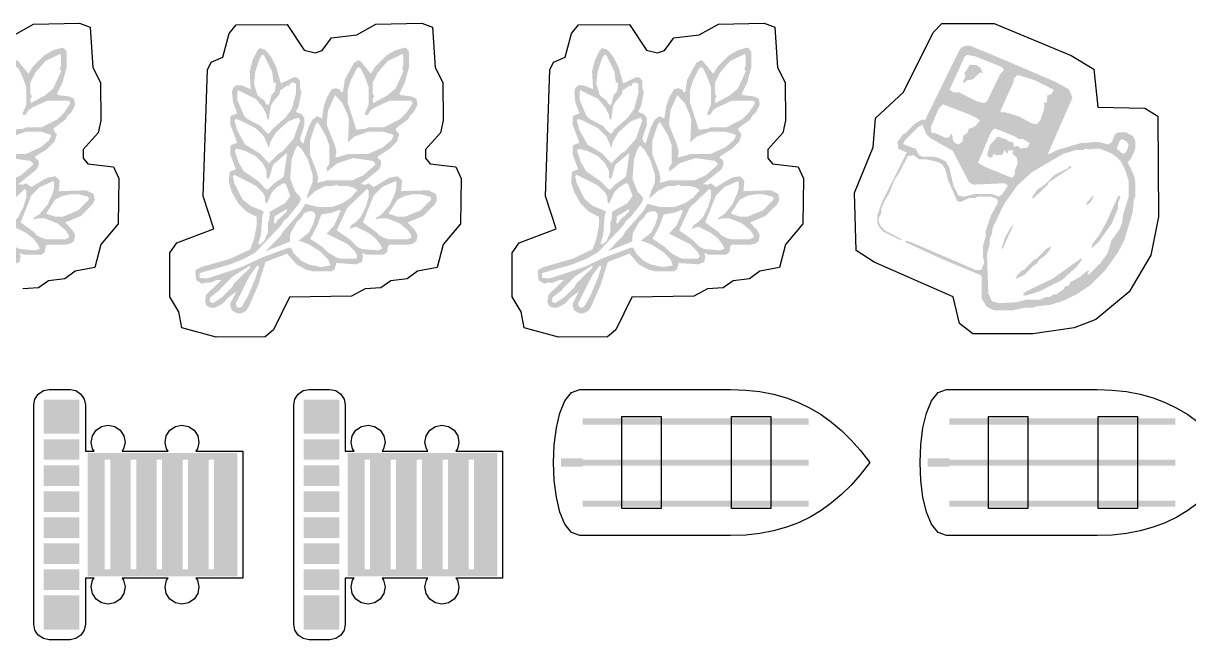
# Model space of a CAD drawing. Header units: millimetres. Extents: x 6 to 591, y 62 to 394.
# Drawn here: x 81.1 to 166.3, y 61.7 to 106.7 of the extents above; entities that cross this region are included whole.
import ezdxf

# ---------------------------------------------------------------- set-up
doc = ezdxf.new("R2010")
doc.units = ezdxf.units.MM
doc.layers.add('CUT', color=1, linetype='Continuous')
doc.layers.add('RASTER', color=7, linetype='Continuous')

msp = doc.modelspace()

# ---------------------------------------------------------------- hatches: boundary and pattern name
at = {"layer": 'RASTER'}
h = msp.add_hatch(color=7, dxfattribs=at)
h.paths.add_polyline_path([(73.374, 104.875), (73.782, 104.732), (74.191, 104.221), (74.569, 103.475), (74.906, 102.28), (75.897, 102.76), (76.132, 102.688), (76.306, 102.454), (76.306, 101.943), (76.408, 101.636), (76.204, 100.615), (75.999, 100.206), (76.439, 100.032), (76.612, 99.797), (76.612, 99.184), (76.306, 98.265), (76.377, 98.03), (76.541, 97.887), (76.919, 99.082), (77.195, 99.624), (77.532, 99.9), (77.91, 99.726), (78.042, 100.615), (78.247, 101.228), (78.625, 101.871), (78.962, 101.943), (79.238, 101.81), (79.299, 101.667), (79.442, 101.667), (79.575, 102.556), (80.259, 103.812), (80.596, 103.986), (80.729, 103.914), (81.485, 102.995), (81.792, 103.506), (82.609, 104.323), (83.252, 104.701), (83.967, 104.905), (84.1, 104.834), (84.274, 104.599), (84.274, 103.475), (83.967, 102.351), (83.559, 101.534), (83.661, 101.432), (84.478, 101.33), (84.815, 101.156), (84.887, 100.717), (84.611, 100.175), (84.345, 99.93), (84.202, 99.665), (83.324, 99.011), (83.324, 98.847), (83.559, 98.572), (83.385, 98.03), (82.874, 97.519), (81.996, 96.968), (81.955, 96.866), (82.231, 96.631), (82.231, 96.324), (82.057, 95.987), (80.729, 94.925), (81.107, 94.894), (81.311, 94.996), (81.689, 94.72), (82.844, 95.405), (83.457, 95.507), (83.763, 95.2), (83.692, 94.414), (85.704, 94.485), (86.246, 94.209), (86.317, 93.77), (86.143, 93.433), (85.326, 92.616), (84.172, 92.136), (84.713, 91.553), (84.887, 91.216), (84.815, 90.777), (84.58, 90.603), (84.172, 90.501), (82.844, 90.501), (82.742, 90.399), (82.67, 89.96), (82.435, 89.786), (81.107, 89.786), (80.903, 89.888), (80.831, 89.858), (80.903, 89.684), (80.831, 89.245), (80.392, 89.071), (78.962, 89.173), (78.829, 88.693), (78.553, 88.56), (77.225, 88.56), (76.817, 88.662), (76.071, 89.04), (75.356, 89.858), (73.782, 89.245), (73.241, 87.539), (72.557, 85.976), (72.352, 85.669), (72.015, 85.495), (71.709, 85.495), (71.372, 85.669), (71.198, 86.006), (71.198, 86.211), (71.678, 87.099), (71.065, 86.65), (70.616, 86.18), (70.074, 85.904), (69.768, 85.904), (69.492, 86.037), (69.359, 86.313), (69.431, 86.854), (70.554, 87.917), (70.279, 87.947), (69.768, 87.743), (69.359, 87.743), (69.155, 87.641), (68.716, 87.917), (68.644, 88.56), (68.716, 88.693), (69.053, 88.867), (71.198, 89.48), (72.659, 90.164), (72.935, 90.91), (73.139, 91.931), (73.139, 92.544), (72.393, 92.922), (71.78, 93.535), (71.3, 94.383), (71.096, 95.098), (71.167, 95.844), (71.607, 96.018), (71.198, 97.141), (71.198, 97.652), (71.269, 97.785), (71.709, 97.959), (71.198, 99.287), (71.198, 99.797), (71.269, 99.93), (71.709, 100.104), (71.402, 100.921), (71.331, 101.667), (71.402, 101.943), (71.607, 102.147), (72.015, 102.147), (72.7, 101.871), (72.628, 103.169), (72.832, 103.986), (73.21, 104.732)])
h.paths.add_polyline_path([(83.835, 104.466), (82.711, 103.914), (81.996, 103.097), (81.618, 102.351), (81.618, 101.534), (81.72, 101.33), (81.618, 101.125), (81.649, 100.85), (82.67, 101.401), (83.283, 101.912), (83.865, 103.169), (83.763, 103.373), (83.865, 103.577)])
h.paths.add_polyline_path([(73.548, 104.394), (73.343, 104.088), (73.037, 103.169), (72.935, 102.249), (73.21, 101.401), (73.68, 101.054), (73.823, 100.788), (73.956, 100.717), (74.058, 100.819), (74.191, 101.401), (74.467, 101.738), (74.538, 102.321), (74.365, 102.351), (74.263, 103.169), (73.68, 104.323)])
h.paths.add_polyline_path([(80.596, 103.475), (80.464, 103.404), (79.983, 102.454), (79.779, 101.738), (79.779, 100.921), (80.423, 98.909), (81.107, 98.98), (81.311, 99.082), (82.435, 99.082), (83.59, 99.665), (84.1, 100.175), (84.509, 100.788), (84.509, 100.952), (84.376, 101.023), (82.844, 101.023), (81.792, 100.543), (81.485, 100.339), (81.24, 99.971), (81.076, 99.971), (81.036, 100.073), (81.311, 100.717), (81.311, 102.045), (81.036, 102.791), (80.729, 103.404)])
h.paths.add_polyline_path([(75.693, 102.351), (75.519, 102.219), (75.56, 102.076), (75.386, 102.147), (74.845, 101.769), (74.804, 101.503), (74.334, 100.952), (74.16, 100.615), (74.028, 99.624), (73.854, 99.797), (73.854, 100.002), (73.578, 100.543), (73.067, 101.156), (71.739, 101.81), (71.709, 101.125), (72.189, 99.971), (72.495, 99.665), (73.374, 99.215), (73.925, 98.643), (74.089, 98.643), (74.232, 98.909), (75.213, 99.767), (75.693, 100.41), (75.999, 101.534), (75.999, 102.249), (75.897, 102.351)])
h.paths.add_polyline_path([(78.86, 101.432), (78.349, 100.308), (78.247, 99.287), (78.86, 97.754), (78.962, 97.346), (78.89, 96.866), (79.881, 97.141), (81.311, 97.141), (82.364, 97.621), (82.977, 98.132), (83.15, 98.469), (83.048, 98.572), (82.333, 98.776), (81.311, 98.776), (80.259, 98.398), (79.81, 97.989), (79.881, 99.593), (79.779, 100.002), (79.401, 100.85)])
h.paths.add_polyline_path([(76.204, 99.797), (75.458, 99.522), (74.538, 98.704), (74.16, 98.061), (74.028, 97.581), (73.68, 98.398), (73.067, 99.011), (71.913, 99.593), (71.607, 99.695), (71.504, 99.593), (71.709, 98.878), (72.291, 97.826), (73.374, 97.172), (74.028, 96.457), (74.743, 97.172), (75.008, 97.315), (75.826, 98.234), (76.306, 99.593)])
h.paths.add_polyline_path([(77.603, 99.46), (77.429, 99.287), (77.021, 98.061), (77.021, 97.141), (77.532, 95.813), (77.634, 95.303), (77.562, 95.027), (78.247, 95.2), (80.086, 95.2), (80.933, 95.578), (81.751, 96.293), (81.822, 96.426), (81.618, 96.631), (80.188, 96.835), (79.033, 96.457), (78.277, 95.844), (78.247, 96.12), (78.451, 96.426), (78.451, 97.754), (78.175, 98.5)])
h.paths.add_polyline_path([(76.173, 97.724), (76.071, 97.683), (75.897, 97.346), (75.693, 96.733), (75.591, 95.303), (75.969, 94.352), (76.234, 94.107), (76.377, 93.842), (76.234, 93.535), (75.519, 92.616), (75.049, 92.166), (74.906, 91.901), (73.067, 89.96), (72.219, 89.48), (71.198, 89.071), (69.053, 88.458), (68.95, 88.356), (68.981, 88.08), (69.461, 88.049), (69.87, 88.152), (72.015, 88.867), (73.548, 89.582), (75.488, 90.297), (75.662, 90.266), (75.866, 89.858), (76.377, 89.347), (76.919, 89.071), (77.838, 88.867), (78.523, 88.999), (78.38, 89.408), (77.767, 90.021), (76.949, 90.532), (76.204, 90.808), (76.949, 91.39), (77.225, 91.931), (77.429, 92.544), (77.429, 92.749), (77.225, 92.953), (76.919, 92.953), (76.582, 92.779), (76.439, 92.514), (76.071, 92.166), (75.591, 91.318), (75.56, 90.736), (73.782, 90.021), (74.906, 91.186), (75.049, 91.451), (76.336, 92.922), (76.684, 93.494), (77.634, 93.259), (78.655, 93.259), (79.401, 93.535), (80.014, 93.944), (80.494, 94.485), (80.188, 94.69), (79.779, 94.792), (79.166, 94.792), (78.962, 94.894), (78.655, 94.792), (78.145, 94.792), (77.399, 94.414), (76.847, 93.903), (76.847, 94.148), (77.225, 95.098), (77.225, 95.609), (76.888, 96.702), (76.439, 97.478)])
h.paths.add_polyline_path([(71.678, 97.519), (71.535, 97.417), (71.607, 97.141), (71.811, 96.528), (72.189, 95.885), (73.272, 95.129), (73.823, 94.557), (73.987, 94.557), (74.334, 94.925), (75.111, 95.476), (75.356, 97.213), (74.334, 96.355), (74.058, 95.405), (73.956, 95.303), (73.854, 95.405), (73.854, 95.915), (73.578, 96.457), (73.067, 96.968), (72.322, 97.346)])
h.paths.add_polyline_path([(71.504, 95.609), (71.402, 95.507), (71.504, 94.996), (72.087, 93.842), (72.7, 93.331), (73.578, 92.984), (73.65, 92.851), (73.548, 92.646), (73.445, 91.216), (73.241, 90.603), (73.343, 90.501), (73.68, 90.777), (73.956, 91.421), (73.956, 92.136), (74.058, 92.34), (74.089, 92.922), (75.213, 93.535), (75.591, 94.077), (75.254, 94.965), (75.08, 94.996), (74.641, 94.72), (74.232, 94.312), (73.885, 93.494), (73.752, 93.668), (73.752, 93.974), (73.578, 94.312), (73.067, 94.822)])
h.paths.add_polyline_path([(83.324, 95.17), (82.302, 94.72), (81.689, 94.107), (80.903, 92.136), (81.853, 91.451), (82.098, 91.186), (82.435, 91.012), (82.742, 90.91), (84.172, 90.91), (84.448, 91.043), (84.407, 91.247), (84.202, 91.553), (83.59, 92.064), (82.639, 92.442), (82.129, 92.442), (81.924, 92.34), (81.822, 92.442), (82.261, 92.718), (82.874, 93.433), (83.252, 94.281), (83.355, 94.69)])
h.paths.add_polyline_path([(81.209, 94.587), (79.748, 93.188), (78.992, 91.553), (80.014, 90.838), (80.464, 90.368), (80.801, 90.195), (82.027, 90.093), (82.302, 90.225), (82.159, 90.532), (81.853, 90.94), (81.342, 91.349), (80.392, 91.829), (79.912, 91.656), (80.055, 91.962), (80.321, 92.105), (80.729, 92.514), (81.107, 93.259), (81.311, 93.974), (81.311, 94.485)])
h.paths.add_polyline_path([(84.478, 94.179), (83.967, 94.077), (83.426, 93.801), (82.772, 92.779), (83.457, 92.544), (83.967, 92.544), (85.122, 93.024), (85.837, 93.74), (85.908, 93.872), (85.837, 94.005), (85.193, 94.179)])
h.paths.add_polyline_path([(75.356, 93.127), (74.436, 92.575), (74.395, 92.064), (74.538, 92.064), (74.641, 92.268), (75.315, 92.922)])
h.paths.add_polyline_path([(79.166, 93.055), (78.655, 92.851), (77.869, 92.718), (77.532, 91.829), (77.051, 90.94), (77.971, 90.328), (78.318, 89.96), (78.962, 89.582), (79.268, 89.48), (80.392, 89.48), (80.494, 89.684), (80.321, 90.021), (79.81, 90.532), (78.247, 91.318), (78.788, 91.901), (79.268, 92.953)])
h.paths.add_polyline_path([(72.628, 88.969), (71.372, 88.182), (70.309, 87.099), (69.737, 86.65), (69.696, 86.343), (69.941, 86.241), (70.616, 86.691), (71.331, 87.406), (71.474, 87.671), (72.659, 88.836)])
h.paths.add_polyline_path([(73.241, 88.969), (73.108, 88.897), (72.597, 88.182), (71.607, 86.211), (71.678, 85.976), (71.811, 85.904), (72.046, 85.976), (72.526, 86.824), (73.037, 88.049), (73.313, 88.897)])
h = msp.add_hatch(color=7, dxfattribs=at)
h.paths.add_polyline_path([(98.398, 104.875), (98.806, 104.732), (99.215, 104.221), (99.593, 103.475), (99.93, 102.28), (100.921, 102.76), (101.156, 102.688), (101.33, 102.454), (101.33, 101.943), (101.432, 101.636), (101.227, 100.615), (101.023, 100.206), (101.462, 100.032), (101.636, 99.797), (101.636, 99.184), (101.33, 98.265), (101.401, 98.03), (101.565, 97.887), (101.943, 99.082), (102.218, 99.624), (102.555, 99.9), (102.933, 99.726), (103.066, 100.615), (103.271, 101.228), (103.649, 101.871), (103.986, 101.943), (104.261, 101.81), (104.323, 101.667), (104.466, 101.667), (104.599, 102.556), (105.283, 103.812), (105.62, 103.986), (105.753, 103.914), (106.509, 102.995), (106.815, 103.506), (107.633, 104.323), (108.276, 104.701), (108.991, 104.905), (109.124, 104.834), (109.298, 104.599), (109.298, 103.475), (108.991, 102.351), (108.583, 101.534), (108.685, 101.432), (109.502, 101.33), (109.839, 101.156), (109.911, 100.717), (109.635, 100.175), (109.369, 99.93), (109.226, 99.665), (108.348, 99.011), (108.348, 98.847), (108.583, 98.572), (108.409, 98.03), (107.898, 97.519), (107.02, 96.968), (106.979, 96.866), (107.255, 96.631), (107.255, 96.324), (107.081, 95.987), (105.753, 94.925), (106.131, 94.894), (106.335, 94.996), (106.713, 94.72), (107.868, 95.405), (108.481, 95.507), (108.787, 95.2), (108.716, 94.414), (110.728, 94.485), (111.269, 94.209), (111.341, 93.77), (111.167, 93.433), (110.35, 92.616), (109.196, 92.136), (109.737, 91.553), (109.911, 91.216), (109.839, 90.777), (109.604, 90.603), (109.196, 90.501), (107.868, 90.501), (107.765, 90.399), (107.694, 89.96), (107.459, 89.786), (106.131, 89.786), (105.927, 89.888), (105.855, 89.858), (105.927, 89.684), (105.855, 89.245), (105.416, 89.071), (103.986, 89.173), (103.853, 88.693), (103.577, 88.56), (102.249, 88.56), (101.84, 88.662), (101.095, 89.04), (100.38, 89.858), (98.806, 89.245), (98.265, 87.539), (97.58, 85.976), (97.376, 85.669), (97.039, 85.495), (96.733, 85.495), (96.395, 85.669), (96.222, 86.006), (96.222, 86.211), (96.702, 87.099), (96.089, 86.65), (95.639, 86.18), (95.098, 85.904), (94.792, 85.904), (94.516, 86.037), (94.383, 86.313), (94.454, 86.854), (95.578, 87.917), (95.302, 87.947), (94.792, 87.743), (94.383, 87.743), (94.179, 87.641), (93.739, 87.917), (93.668, 88.56), (93.739, 88.693), (94.076, 88.867), (96.222, 89.48), (97.683, 90.164), (97.958, 90.91), (98.163, 91.931), (98.163, 92.544), (97.417, 92.922), (96.804, 93.535), (96.324, 94.383), (96.12, 95.098), (96.191, 95.844), (96.63, 96.018), (96.222, 97.141), (96.222, 97.652), (96.293, 97.785), (96.733, 97.959), (96.222, 99.287), (96.222, 99.797), (96.293, 99.93), (96.733, 100.104), (96.426, 100.921), (96.355, 101.667), (96.426, 101.943), (96.63, 102.147), (97.039, 102.147), (97.723, 101.871), (97.652, 103.169), (97.856, 103.986), (98.234, 104.732)])
h.paths.add_polyline_path([(108.859, 104.466), (107.735, 103.914), (107.02, 103.097), (106.642, 102.351), (106.642, 101.534), (106.744, 101.33), (106.642, 101.125), (106.672, 100.85), (107.694, 101.401), (108.307, 101.912), (108.889, 103.169), (108.787, 103.373), (108.889, 103.577)])
h.paths.add_polyline_path([(98.571, 104.394), (98.367, 104.088), (98.061, 103.169), (97.958, 102.249), (98.234, 101.401), (98.704, 101.054), (98.847, 100.788), (98.98, 100.717), (99.082, 100.819), (99.215, 101.401), (99.491, 101.738), (99.562, 102.321), (99.389, 102.351), (99.286, 103.169), (98.704, 104.323)])
h.paths.add_polyline_path([(105.62, 103.475), (105.487, 103.404), (105.007, 102.454), (104.803, 101.738), (104.803, 100.921), (105.446, 98.909), (106.131, 98.98), (106.335, 99.082), (107.459, 99.082), (108.613, 99.665), (109.124, 100.175), (109.533, 100.788), (109.533, 100.952), (109.4, 101.023), (107.868, 101.023), (106.815, 100.543), (106.509, 100.339), (106.264, 99.971), (106.1, 99.971), (106.059, 100.073), (106.335, 100.717), (106.335, 102.045), (106.059, 102.791), (105.753, 103.404)])
h.paths.add_polyline_path([(100.717, 102.351), (100.543, 102.219), (100.584, 102.076), (100.41, 102.147), (99.869, 101.769), (99.828, 101.503), (99.358, 100.952), (99.184, 100.615), (99.051, 99.624), (98.878, 99.797), (98.878, 100.002), (98.602, 100.543), (98.091, 101.156), (96.763, 101.81), (96.733, 101.125), (97.213, 99.971), (97.519, 99.665), (98.398, 99.215), (98.949, 98.643), (99.113, 98.643), (99.256, 98.909), (100.237, 99.767), (100.717, 100.41), (101.023, 101.534), (101.023, 102.249), (100.921, 102.351)])
h.paths.add_polyline_path([(103.883, 101.432), (103.373, 100.308), (103.271, 99.287), (103.883, 97.754), (103.986, 97.346), (103.914, 96.866), (104.905, 97.141), (106.335, 97.141), (107.387, 97.621), (108, 98.132), (108.174, 98.469), (108.072, 98.572), (107.357, 98.776), (106.335, 98.776), (105.283, 98.398), (104.834, 97.989), (104.905, 99.593), (104.803, 100.002), (104.425, 100.85)])
h.paths.add_polyline_path([(101.227, 99.797), (100.482, 99.522), (99.562, 98.704), (99.184, 98.061), (99.051, 97.581), (98.704, 98.398), (98.091, 99.011), (96.937, 99.593), (96.63, 99.695), (96.528, 99.593), (96.733, 98.878), (97.315, 97.826), (98.398, 97.172), (99.051, 96.457), (99.767, 97.172), (100.032, 97.315), (100.849, 98.234), (101.33, 99.593)])
h.paths.add_polyline_path([(102.627, 99.46), (102.453, 99.287), (102.045, 98.061), (102.045, 97.141), (102.555, 95.813), (102.658, 95.303), (102.586, 95.027), (103.271, 95.2), (105.109, 95.2), (105.957, 95.578), (106.775, 96.293), (106.846, 96.426), (106.642, 96.631), (105.212, 96.835), (104.057, 96.457), (103.301, 95.844), (103.271, 96.12), (103.475, 96.426), (103.475, 97.754), (103.199, 98.5)])
h.paths.add_polyline_path([(101.197, 97.724), (101.095, 97.683), (100.921, 97.346), (100.717, 96.733), (100.614, 95.303), (100.992, 94.352), (101.258, 94.107), (101.401, 93.842), (101.258, 93.535), (100.543, 92.616), (100.073, 92.166), (99.93, 91.901), (98.091, 89.96), (97.243, 89.48), (96.222, 89.071), (94.076, 88.458), (93.974, 88.356), (94.005, 88.08), (94.485, 88.049), (94.894, 88.152), (97.039, 88.867), (98.571, 89.582), (100.512, 90.297), (100.686, 90.266), (100.89, 89.858), (101.401, 89.347), (101.943, 89.071), (102.862, 88.867), (103.546, 88.999), (103.403, 89.408), (102.79, 90.021), (101.973, 90.532), (101.227, 90.808), (101.973, 91.39), (102.249, 91.931), (102.453, 92.544), (102.453, 92.749), (102.249, 92.953), (101.943, 92.953), (101.605, 92.779), (101.462, 92.514), (101.095, 92.166), (100.614, 91.318), (100.584, 90.736), (98.806, 90.021), (99.93, 91.186), (100.073, 91.451), (101.36, 92.922), (101.708, 93.494), (102.658, 93.259), (103.679, 93.259), (104.425, 93.535), (105.038, 93.944), (105.518, 94.485), (105.212, 94.69), (104.803, 94.792), (104.19, 94.792), (103.986, 94.894), (103.679, 94.792), (103.168, 94.792), (102.423, 94.414), (101.871, 93.903), (101.871, 94.148), (102.249, 95.098), (102.249, 95.609), (101.912, 96.702), (101.462, 97.478)])
h.paths.add_polyline_path([(96.702, 97.519), (96.559, 97.417), (96.63, 97.141), (96.835, 96.528), (97.213, 95.885), (98.296, 95.129), (98.847, 94.557), (99.011, 94.557), (99.358, 94.925), (100.134, 95.476), (100.38, 97.213), (99.358, 96.355), (99.082, 95.405), (98.98, 95.303), (98.878, 95.405), (98.878, 95.915), (98.602, 96.457), (98.091, 96.968), (97.345, 97.346)])
h.paths.add_polyline_path([(96.528, 95.609), (96.426, 95.507), (96.528, 94.996), (97.111, 93.842), (97.723, 93.331), (98.602, 92.984), (98.674, 92.851), (98.571, 92.646), (98.469, 91.216), (98.265, 90.603), (98.367, 90.501), (98.704, 90.777), (98.98, 91.421), (98.98, 92.136), (99.082, 92.34), (99.113, 92.922), (100.237, 93.535), (100.614, 94.077), (100.277, 94.965), (100.104, 94.996), (99.664, 94.72), (99.256, 94.312), (98.908, 93.494), (98.776, 93.668), (98.776, 93.974), (98.602, 94.312), (98.091, 94.822)])
h.paths.add_polyline_path([(108.348, 95.17), (107.326, 94.72), (106.713, 94.107), (105.927, 92.136), (106.877, 91.451), (107.122, 91.186), (107.459, 91.012), (107.765, 90.91), (109.196, 90.91), (109.471, 91.043), (109.431, 91.247), (109.226, 91.553), (108.613, 92.064), (107.663, 92.442), (107.153, 92.442), (106.948, 92.34), (106.846, 92.442), (107.285, 92.718), (107.898, 93.433), (108.276, 94.281), (108.378, 94.69)])
h.paths.add_polyline_path([(106.233, 94.587), (104.772, 93.188), (104.016, 91.553), (105.038, 90.838), (105.487, 90.368), (105.824, 90.195), (107.05, 90.093), (107.326, 90.225), (107.183, 90.532), (106.877, 90.94), (106.366, 91.349), (105.416, 91.829), (104.936, 91.656), (105.079, 91.962), (105.344, 92.105), (105.753, 92.514), (106.131, 93.259), (106.335, 93.974), (106.335, 94.485)])
h.paths.add_polyline_path([(109.502, 94.179), (108.991, 94.077), (108.45, 93.801), (107.796, 92.779), (108.481, 92.544), (108.991, 92.544), (110.146, 93.024), (110.861, 93.74), (110.932, 93.872), (110.861, 94.005), (110.217, 94.179)])
h.paths.add_polyline_path([(100.38, 93.127), (99.46, 92.575), (99.419, 92.064), (99.562, 92.064), (99.664, 92.268), (100.339, 92.922)])
h.paths.add_polyline_path([(104.19, 93.055), (103.679, 92.851), (102.893, 92.718), (102.555, 91.829), (102.075, 90.94), (102.995, 90.328), (103.342, 89.96), (103.986, 89.582), (104.292, 89.48), (105.416, 89.48), (105.518, 89.684), (105.344, 90.021), (104.834, 90.532), (103.271, 91.318), (103.812, 91.901), (104.292, 92.953)])
h.paths.add_polyline_path([(97.652, 88.969), (96.395, 88.182), (95.333, 87.099), (94.761, 86.65), (94.72, 86.343), (94.965, 86.241), (95.639, 86.691), (96.355, 87.406), (96.498, 87.671), (97.683, 88.836)])
h.paths.add_polyline_path([(98.265, 88.969), (98.132, 88.897), (97.621, 88.182), (96.63, 86.211), (96.702, 85.976), (96.835, 85.904), (97.07, 85.976), (97.55, 86.824), (98.061, 88.049), (98.336, 88.897)])
h = msp.add_hatch(color=7, dxfattribs=at)
h.paths.add_polyline_path([(123.422, 104.875), (123.83, 104.732), (124.239, 104.221), (124.617, 103.475), (124.954, 102.28), (125.945, 102.76), (126.18, 102.688), (126.353, 102.454), (126.353, 101.943), (126.456, 101.636), (126.251, 100.615), (126.047, 100.206), (126.486, 100.032), (126.66, 99.797), (126.66, 99.184), (126.353, 98.265), (126.425, 98.03), (126.588, 97.887), (126.966, 99.082), (127.242, 99.624), (127.579, 99.9), (127.957, 99.726), (128.09, 100.615), (128.294, 101.228), (128.672, 101.871), (129.009, 101.943), (129.285, 101.81), (129.347, 101.667), (129.49, 101.667), (129.622, 102.556), (130.307, 103.812), (130.644, 103.986), (130.777, 103.914), (131.533, 102.995), (131.839, 103.506), (132.656, 104.323), (133.3, 104.701), (134.015, 104.905), (134.148, 104.834), (134.322, 104.599), (134.322, 103.475), (134.015, 102.351), (133.607, 101.534), (133.709, 101.432), (134.526, 101.33), (134.863, 101.156), (134.935, 100.717), (134.659, 100.175), (134.393, 99.93), (134.25, 99.665), (133.372, 99.011), (133.372, 98.847), (133.607, 98.572), (133.433, 98.03), (132.922, 97.519), (132.044, 96.968), (132.003, 96.866), (132.279, 96.631), (132.279, 96.324), (132.105, 95.987), (130.777, 94.925), (131.155, 94.894), (131.359, 94.996), (131.737, 94.72), (132.891, 95.405), (133.504, 95.507), (133.811, 95.2), (133.739, 94.414), (135.752, 94.485), (136.293, 94.209), (136.365, 93.77), (136.191, 93.433), (135.374, 92.616), (134.219, 92.136), (134.761, 91.553), (134.935, 91.216), (134.863, 90.777), (134.628, 90.603), (134.219, 90.501), (132.891, 90.501), (132.789, 90.399), (132.718, 89.96), (132.483, 89.786), (131.155, 89.786), (130.95, 89.888), (130.879, 89.858), (130.95, 89.684), (130.879, 89.245), (130.44, 89.071), (129.009, 89.173), (128.877, 88.693), (128.601, 88.56), (127.273, 88.56), (126.864, 88.662), (126.118, 89.04), (125.403, 89.858), (123.83, 89.245), (123.289, 87.539), (122.604, 85.976), (122.4, 85.669), (122.063, 85.495), (121.756, 85.495), (121.419, 85.669), (121.246, 86.006), (121.246, 86.211), (121.726, 87.099), (121.113, 86.65), (120.663, 86.18), (120.122, 85.904), (119.815, 85.904), (119.54, 86.037), (119.407, 86.313), (119.478, 86.854), (120.602, 87.917), (120.326, 87.947), (119.815, 87.743), (119.407, 87.743), (119.202, 87.641), (118.763, 87.917), (118.692, 88.56), (118.763, 88.693), (119.1, 88.867), (121.246, 89.48), (122.706, 90.164), (122.982, 90.91), (123.187, 91.931), (123.187, 92.544), (122.441, 92.922), (121.828, 93.535), (121.348, 94.383), (121.143, 95.098), (121.215, 95.844), (121.654, 96.018), (121.246, 97.141), (121.246, 97.652), (121.317, 97.785), (121.756, 97.959), (121.246, 99.287), (121.246, 99.797), (121.317, 99.93), (121.756, 100.104), (121.45, 100.921), (121.378, 101.667), (121.45, 101.943), (121.654, 102.147), (122.063, 102.147), (122.747, 101.871), (122.676, 103.169), (122.88, 103.986), (123.258, 104.732)])
h.paths.add_polyline_path([(133.882, 104.466), (132.759, 103.914), (132.044, 103.097), (131.666, 102.351), (131.666, 101.534), (131.768, 101.33), (131.666, 101.125), (131.696, 100.85), (132.718, 101.401), (133.331, 101.912), (133.913, 103.169), (133.811, 103.373), (133.913, 103.577)])
h.paths.add_polyline_path([(123.595, 104.394), (123.391, 104.088), (123.084, 103.169), (122.982, 102.249), (123.258, 101.401), (123.728, 101.054), (123.871, 100.788), (124.004, 100.717), (124.106, 100.819), (124.239, 101.401), (124.515, 101.738), (124.586, 102.321), (124.412, 102.351), (124.31, 103.169), (123.728, 104.323)])
h.paths.add_polyline_path([(130.644, 103.475), (130.511, 103.404), (130.031, 102.454), (129.827, 101.738), (129.827, 100.921), (130.47, 98.909), (131.155, 98.98), (131.359, 99.082), (132.483, 99.082), (133.637, 99.665), (134.148, 100.175), (134.557, 100.788), (134.557, 100.952), (134.424, 101.023), (132.891, 101.023), (131.839, 100.543), (131.533, 100.339), (131.288, 99.971), (131.124, 99.971), (131.083, 100.073), (131.359, 100.717), (131.359, 102.045), (131.083, 102.791), (130.777, 103.404)])
h.paths.add_polyline_path([(125.74, 102.351), (125.567, 102.219), (125.608, 102.076), (125.434, 102.147), (124.893, 101.769), (124.852, 101.503), (124.382, 100.952), (124.208, 100.615), (124.075, 99.624), (123.902, 99.797), (123.902, 100.002), (123.626, 100.543), (123.115, 101.156), (121.787, 101.81), (121.756, 101.125), (122.237, 99.971), (122.543, 99.665), (123.422, 99.215), (123.973, 98.643), (124.137, 98.643), (124.28, 98.909), (125.26, 99.767), (125.74, 100.41), (126.047, 101.534), (126.047, 102.249), (125.945, 102.351)])
h.paths.add_polyline_path([(128.907, 101.432), (128.397, 100.308), (128.294, 99.287), (128.907, 97.754), (129.009, 97.346), (128.938, 96.866), (129.929, 97.141), (131.359, 97.141), (132.411, 97.621), (133.024, 98.132), (133.198, 98.469), (133.096, 98.572), (132.381, 98.776), (131.359, 98.776), (130.307, 98.398), (129.857, 97.989), (129.929, 99.593), (129.827, 100.002), (129.449, 100.85)])
h.paths.add_polyline_path([(126.251, 99.797), (125.506, 99.522), (124.586, 98.704), (124.208, 98.061), (124.075, 97.581), (123.728, 98.398), (123.115, 99.011), (121.961, 99.593), (121.654, 99.695), (121.552, 99.593), (121.756, 98.878), (122.339, 97.826), (123.422, 97.172), (124.075, 96.457), (124.79, 97.172), (125.056, 97.315), (125.873, 98.234), (126.353, 99.593)])
h.paths.add_polyline_path([(127.651, 99.46), (127.477, 99.287), (127.069, 98.061), (127.069, 97.141), (127.579, 95.813), (127.681, 95.303), (127.61, 95.027), (128.294, 95.2), (130.133, 95.2), (130.981, 95.578), (131.798, 96.293), (131.87, 96.426), (131.666, 96.631), (130.235, 96.835), (129.081, 96.457), (128.325, 95.844), (128.294, 96.12), (128.499, 96.426), (128.499, 97.754), (128.223, 98.5)])
h.paths.add_polyline_path([(126.221, 97.724), (126.118, 97.683), (125.945, 97.346), (125.74, 96.733), (125.638, 95.303), (126.016, 94.352), (126.282, 94.107), (126.425, 93.842), (126.282, 93.535), (125.567, 92.616), (125.097, 92.166), (124.954, 91.901), (123.115, 89.96), (122.267, 89.48), (121.246, 89.071), (119.1, 88.458), (118.998, 88.356), (119.029, 88.08), (119.509, 88.049), (119.918, 88.152), (122.063, 88.867), (123.595, 89.582), (125.536, 90.297), (125.71, 90.266), (125.914, 89.858), (126.425, 89.347), (126.966, 89.071), (127.886, 88.867), (128.57, 88.999), (128.427, 89.408), (127.814, 90.021), (126.997, 90.532), (126.251, 90.808), (126.997, 91.39), (127.273, 91.931), (127.477, 92.544), (127.477, 92.749), (127.273, 92.953), (126.966, 92.953), (126.629, 92.779), (126.486, 92.514), (126.118, 92.166), (125.638, 91.318), (125.608, 90.736), (123.83, 90.021), (124.954, 91.186), (125.097, 91.451), (126.384, 92.922), (126.731, 93.494), (127.681, 93.259), (128.703, 93.259), (129.449, 93.535), (130.062, 93.944), (130.542, 94.485), (130.235, 94.69), (129.827, 94.792), (129.214, 94.792), (129.009, 94.894), (128.703, 94.792), (128.192, 94.792), (127.446, 94.414), (126.895, 93.903), (126.895, 94.148), (127.273, 95.098), (127.273, 95.609), (126.936, 96.702), (126.486, 97.478)])
h.paths.add_polyline_path([(121.726, 97.519), (121.583, 97.417), (121.654, 97.141), (121.859, 96.528), (122.237, 95.885), (123.319, 95.129), (123.871, 94.557), (124.034, 94.557), (124.382, 94.925), (125.158, 95.476), (125.403, 97.213), (124.382, 96.355), (124.106, 95.405), (124.004, 95.303), (123.902, 95.405), (123.902, 95.915), (123.626, 96.457), (123.115, 96.968), (122.369, 97.346)])
h.paths.add_polyline_path([(121.552, 95.609), (121.45, 95.507), (121.552, 94.996), (122.134, 93.842), (122.747, 93.331), (123.626, 92.984), (123.697, 92.851), (123.595, 92.646), (123.493, 91.216), (123.289, 90.603), (123.391, 90.501), (123.728, 90.777), (124.004, 91.421), (124.004, 92.136), (124.106, 92.34), (124.137, 92.922), (125.26, 93.535), (125.638, 94.077), (125.301, 94.965), (125.128, 94.996), (124.688, 94.72), (124.28, 94.312), (123.932, 93.494), (123.8, 93.668), (123.8, 93.974), (123.626, 94.312), (123.115, 94.822)])
h.paths.add_polyline_path([(133.372, 95.17), (132.35, 94.72), (131.737, 94.107), (130.95, 92.136), (131.901, 91.451), (132.146, 91.186), (132.483, 91.012), (132.789, 90.91), (134.219, 90.91), (134.495, 91.043), (134.454, 91.247), (134.25, 91.553), (133.637, 92.064), (132.687, 92.442), (132.176, 92.442), (131.972, 92.34), (131.87, 92.442), (132.309, 92.718), (132.922, 93.433), (133.3, 94.281), (133.402, 94.69)])
h.paths.add_polyline_path([(131.257, 94.587), (129.796, 93.188), (129.04, 91.553), (130.062, 90.838), (130.511, 90.368), (130.848, 90.195), (132.074, 90.093), (132.35, 90.225), (132.207, 90.532), (131.901, 90.94), (131.39, 91.349), (130.44, 91.829), (129.96, 91.656), (130.103, 91.962), (130.368, 92.105), (130.777, 92.514), (131.155, 93.259), (131.359, 93.974), (131.359, 94.485)])
h.paths.add_polyline_path([(134.526, 94.179), (134.015, 94.077), (133.474, 93.801), (132.82, 92.779), (133.504, 92.544), (134.015, 92.544), (135.17, 93.024), (135.885, 93.74), (135.956, 93.872), (135.885, 94.005), (135.241, 94.179)])
h.paths.add_polyline_path([(125.403, 93.127), (124.484, 92.575), (124.443, 92.064), (124.586, 92.064), (124.688, 92.268), (125.362, 92.922)])
h.paths.add_polyline_path([(129.214, 93.055), (128.703, 92.851), (127.916, 92.718), (127.579, 91.829), (127.099, 90.94), (128.019, 90.328), (128.366, 89.96), (129.009, 89.582), (129.316, 89.48), (130.44, 89.48), (130.542, 89.684), (130.368, 90.021), (129.857, 90.532), (128.294, 91.318), (128.836, 91.901), (129.316, 92.953)])
h.paths.add_polyline_path([(122.676, 88.969), (121.419, 88.182), (120.357, 87.099), (119.785, 86.65), (119.744, 86.343), (119.989, 86.241), (120.663, 86.691), (121.378, 87.406), (121.521, 87.671), (122.706, 88.836)])
h.paths.add_polyline_path([(123.289, 88.969), (123.156, 88.897), (122.645, 88.182), (121.654, 86.211), (121.726, 85.976), (121.859, 85.904), (122.093, 85.976), (122.574, 86.824), (123.084, 88.049), (123.36, 88.897)])
h = msp.add_hatch(color=7, dxfattribs=at)
h.paths.add_polyline_path([(149.91, 105.026), (150.272, 105.055), (151.248, 104.665), (156.522, 102.418), (157.528, 101.862), (157.792, 101.246), (155.966, 97.076), (156.718, 97.437), (158.378, 97.926), (159.648, 98.023), (160.429, 97.828), (160.654, 97.994), (160.888, 98.541), (161.113, 98.707), (161.699, 98.707), (162.216, 98.443), (162.382, 98.121), (162.382, 97.535), (162.285, 97.242), (162.021, 96.724), (161.826, 96.529), (162.285, 95.582), (162.382, 95.093), (162.382, 94.019), (162.285, 93.824), (162.187, 92.847), (161.601, 90.894), (161.142, 89.985), (160.165, 88.618), (159.091, 87.544), (158.212, 86.958), (157.108, 86.401), (156.132, 86.108), (155.155, 86.01), (154.96, 85.913), (154.374, 85.913), (153.397, 85.717), (152.03, 85.717), (151.512, 85.981), (151.151, 86.596), (151.151, 88.159), (151.082, 88.286), (148.318, 89.429), (145.515, 90.728), (145.681, 90.796), (145.974, 90.698), (150.76, 88.647), (151.121, 88.677), (151.248, 88.94), (151.346, 89.233), (151.248, 89.624), (151.248, 90.405), (151.444, 91.089), (151.444, 91.48), (151.834, 92.652), (152.323, 93.531), (152.323, 93.726), (152.254, 93.853), (151.834, 94.019), (150.858, 94.019), (150.662, 93.921), (150.272, 93.921), (149.588, 93.628), (149.363, 93.697), (148.709, 95.191), (148.484, 96.041), (148.25, 96.392), (147.928, 96.558), (147.049, 96.754), (146.56, 96.754), (146.17, 97.047), (145.75, 96.978), (145.125, 95.748), (144.773, 95.22), (144.412, 94.312), (144.021, 93.628), (143.826, 93.14), (143.826, 92.847), (143.63, 92.456), (143.63, 92.163), (143.796, 91.841), (144.089, 91.548), (145.457, 90.825), (145.095, 90.894), (143.992, 91.45), (143.699, 91.743), (143.533, 92.066), (143.533, 92.652), (143.826, 93.531), (145.681, 97.242), (145.066, 97.506), (144.998, 98.023), (145.418, 98.58), (145.613, 98.678), (146.238, 99.322), (146.785, 99.654), (147.019, 99.615), (149.461, 104.596), (149.656, 104.889)])
h.paths.add_polyline_path([(150.076, 104.372), (149.91, 104.245), (148.807, 101.832), (149.1, 101.637), (149.49, 101.637), (150.858, 100.953), (151.346, 100.856), (151.571, 101.022), (152.489, 102.936), (152.782, 103.268), (152.616, 103.493), (150.662, 104.274)])
h.paths.add_polyline_path([(150.301, 103.659), (150.789, 103.62), (151.082, 103.424), (151.18, 103.131), (151.317, 103.034), (151.053, 103.102), (150.496, 102.584), (150.076, 102.516), (149.881, 102.321), (149.783, 102.418), (149.979, 102.809), (149.881, 103.004)])
h.paths.add_polyline_path([(153.788, 102.907), (153.495, 102.614), (153.495, 102.418), (152.518, 100.27), (152.616, 100.172), (152.909, 100.172), (153.885, 99.879), (154.764, 99.391), (155.155, 99.293), (155.448, 99.586), (155.741, 100.465), (155.712, 100.885), (155.907, 100.885), (155.966, 101.412), (156.259, 101.51), (156.425, 101.832), (155.057, 102.516)])
h.paths.add_polyline_path([(148.318, 100.758), (148.025, 100.465), (147.439, 99.098), (147.439, 98.805), (147.566, 98.639), (147.703, 98.678), (148.514, 98.316), (148.777, 98.346), (148.904, 98.609), (149.002, 98.512), (149.07, 98.092), (149.266, 97.896), (149.49, 97.828), (149.754, 98.053), (149.813, 98.482), (150.106, 98.678), (150.203, 98.971), (150.633, 99.127), (151.024, 99.557), (150.887, 99.713), (150.369, 99.977)])
h.paths.add_polyline_path([(146.824, 99.264), (146.531, 99.127), (145.554, 98.15), (145.418, 97.857), (146.336, 97.506), (146.531, 97.115), (146.756, 96.949), (147.537, 96.949), (148.025, 96.851), (148.543, 96.588), (148.807, 96.07), (149.1, 94.8), (149.461, 94.087), (149.881, 94.019), (150.662, 94.214), (151.932, 94.214), (152.42, 94.019), (152.645, 94.185), (153.075, 94.83), (152.811, 94.996), (150.565, 94.898), (150.242, 95.064), (149.031, 97.369), (147.41, 98.287), (147.117, 98.58)])
h.paths.add_polyline_path([(152.127, 99), (151.903, 98.834), (151.737, 98.512), (150.887, 96.49), (151.444, 96.168), (153.397, 95.386), (153.592, 95.679), (153.592, 95.972), (153.788, 96.461), (153.719, 96.881), (153.397, 97.144), (153.465, 97.408), (153.133, 97.408), (153.006, 97.144), (152.811, 97.437), (152.684, 97.076), (152.225, 97.047), (152.03, 97.144), (151.903, 96.881), (151.737, 96.851), (151.541, 97.047), (151.766, 97.799), (152.323, 98.414), (152.909, 98.219), (153.202, 98.023), (153.465, 97.994), (153.524, 97.662), (153.788, 97.73), (153.983, 97.535), (154.501, 97.603), (154.667, 97.926), (154.178, 98.219), (153.885, 98.219), (153.592, 98.414)])
h.paths.add_polyline_path([(161.406, 98.219), (161.279, 98.15), (161.015, 97.535), (161.376, 97.213), (161.601, 97.144), (161.796, 97.437), (161.894, 97.828), (161.728, 98.053)])
h.paths.add_polyline_path([(158.769, 97.535), (158.573, 97.437), (158.085, 97.437), (157.108, 97.144), (154.833, 95.806), (153.758, 94.83), (152.782, 93.462), (151.932, 91.675), (151.932, 91.382), (151.737, 90.894), (151.737, 90.503), (151.541, 89.819), (151.639, 86.987), (151.903, 86.372), (152.45, 86.235), (153.69, 86.303), (154.471, 86.499), (155.448, 86.499), (155.839, 86.694), (156.132, 86.694), (156.425, 86.889), (156.62, 86.889), (157.138, 87.251), (157.235, 87.446), (157.528, 87.544), (157.665, 87.797), (158.31, 88.13), (158.837, 88.579), (159.032, 88.618), (158.866, 88.354), (158.993, 88.325), (159.872, 89.204), (160.361, 89.888), (160.624, 90.796), (161.24, 91.646), (161.406, 92.066), (161.503, 92.749), (161.894, 94.019), (161.894, 95.191), (161.63, 96.002), (161.337, 96.588), (161.044, 96.881), (160.654, 97.174), (159.745, 97.535), (158.935, 97.467)])
h.paths.add_polyline_path([(157.528, 96.236), (157.763, 96.197), (156.063, 95.064), (155.966, 94.869), (154.891, 93.853), (154.862, 94.019), (155.223, 94.537), (155.809, 94.927), (156.493, 95.611), (157.47, 96.099)])
h.paths.add_polyline_path([(159.286, 94.087), (159.355, 94.019), (159.091, 93.599), (158.798, 93.365), (158.837, 93.56)])
h.paths.add_polyline_path([(161.142, 94.087), (161.308, 94.019), (161.113, 93.531), (161.113, 93.14), (160.654, 92.036), (159.716, 90.728), (159.189, 90.239), (159.228, 90.532), (159.775, 91.255), (160.263, 92.134)])
h.paths.add_polyline_path([(153.524, 92.036), (152.645, 90.142), (152.616, 90.308), (152.811, 90.894), (153.172, 91.607)])
h.paths.add_polyline_path([(156.161, 90.376), (156.229, 90.308), (156.161, 90.181), (155.868, 89.79), (155.321, 89.36), (155.184, 89.106), (154.93, 88.97), (154.305, 88.325), (153.622, 87.993), (153.758, 88.286), (154.051, 88.579), (154.305, 88.716), (154.93, 89.36), (155.184, 89.497), (155.809, 90.142)])
h.paths.add_polyline_path([(158.407, 89.497), (158.476, 89.429), (158.407, 89.302), (158.114, 88.911), (157.04, 87.934), (155.35, 87.085), (154.374, 86.792), (154.208, 86.821), (154.208, 86.958), (154.637, 87.211), (156.356, 88.032)])
h = msp.add_hatch(color=7, dxfattribs=at)
h.paths.add_polyline_path([(85.2, 79.194), (85.2, 62.394), (82.6, 62.394), (82.6, 79.194)])
h.paths.add_polyline_path([(85.2, 76.694), (82.6, 76.694), (82.6, 76.294), (85.2, 76.294), (85.2, 76.694)])
h.paths.add_polyline_path([(85.2, 74.794), (82.6, 74.794), (82.6, 74.394), (85.2, 74.394), (85.2, 74.794)])
h.paths.add_polyline_path([(85.2, 72.894), (82.6, 72.894), (82.6, 72.494), (85.2, 72.494), (85.2, 72.894)])
h.paths.add_polyline_path([(85.2, 70.994), (82.6, 70.994), (82.6, 70.594), (85.2, 70.594), (85.2, 70.994)])
h.paths.add_polyline_path([(85.2, 69.094), (82.6, 69.094), (82.6, 68.694), (85.2, 68.694), (85.2, 69.094)])
h.paths.add_polyline_path([(85.2, 67.194), (82.6, 67.194), (82.6, 66.794), (85.2, 66.794), (85.2, 67.194)])
h.paths.add_polyline_path([(85.2, 65.294), (82.6, 65.294), (82.6, 64.894), (85.2, 64.894), (85.2, 65.294)])
h = msp.add_hatch(color=7, dxfattribs=at)
h.paths.add_polyline_path([(104.2, 79.194), (104.2, 62.394), (101.6, 62.394), (101.6, 79.194)])
h.paths.add_polyline_path([(104.2, 76.694), (101.6, 76.694), (101.6, 76.294), (104.2, 76.294), (104.2, 76.694)])
h.paths.add_polyline_path([(104.2, 74.794), (101.6, 74.794), (101.6, 74.394), (104.2, 74.394), (104.2, 74.794)])
h.paths.add_polyline_path([(104.2, 72.894), (101.6, 72.894), (101.6, 72.494), (104.2, 72.494), (104.2, 72.894)])
h.paths.add_polyline_path([(104.2, 70.994), (101.6, 70.994), (101.6, 70.594), (104.2, 70.594), (104.2, 70.994)])
h.paths.add_polyline_path([(104.2, 69.094), (101.6, 69.094), (101.6, 68.694), (104.2, 68.694), (104.2, 69.094)])
h.paths.add_polyline_path([(104.2, 67.194), (101.6, 67.194), (101.6, 66.794), (104.2, 66.794), (104.2, 67.194)])
h.paths.add_polyline_path([(104.2, 65.294), (101.6, 65.294), (101.6, 64.894), (104.2, 64.894), (104.2, 65.294)])
for points in [[(122, 77.814), (138.5, 77.814), (138.5, 77.374), (122, 77.374)], [(148.8, 77.814), (165.3, 77.814), (165.3, 77.374), (148.8, 77.374)], [(120.4, 74.894), (122, 74.894), (122, 74.294), (120.4, 74.294)], [(122, 74.814), (138.5, 74.814), (138.5, 74.374), (122, 74.374)], [(147.2, 74.894), (148.8, 74.894), (148.8, 74.294), (147.2, 74.294)], [(148.8, 74.814), (165.3, 74.814), (165.3, 74.374), (148.8, 74.374)], [(122, 71.814), (138.5, 71.814), (138.5, 71.374), (122, 71.374)], [(148.8, 71.814), (165.3, 71.814), (165.3, 71.374), (148.8, 71.374)]]:
    msp.add_hatch(color=7, dxfattribs=at).paths.add_polyline_path(points)
h = msp.add_hatch(color=7, dxfattribs=at)
h.paths.add_polyline_path([(96.75, 75.294), (96.75, 66.294), (85.8, 66.294), (85.8, 75.294)])
h.paths.add_polyline_path([(95.05, 74.794), (94.65, 74.794), (94.65, 66.794), (95.05, 66.794), (95.05, 74.794)])
h.paths.add_polyline_path([(93.15, 74.794), (92.75, 74.794), (92.75, 66.794), (93.15, 66.794), (93.15, 74.794)])
h.paths.add_polyline_path([(91.25, 74.794), (90.85, 74.794), (90.85, 66.794), (91.25, 66.794), (91.25, 74.794)])
h.paths.add_polyline_path([(89.35, 74.794), (88.95, 74.794), (88.95, 66.794), (89.35, 66.794), (89.35, 74.794)])
h.paths.add_polyline_path([(87.45, 74.794), (87.05, 74.794), (87.05, 66.794), (87.45, 66.794), (87.45, 74.794)])
h = msp.add_hatch(color=7, dxfattribs=at)
h.paths.add_polyline_path([(115.75, 75.294), (115.75, 66.294), (104.8, 66.294), (104.8, 75.294)])
h.paths.add_polyline_path([(114.05, 74.794), (113.65, 74.794), (113.65, 66.794), (114.05, 66.794), (114.05, 74.794)])
h.paths.add_polyline_path([(112.15, 74.794), (111.75, 74.794), (111.75, 66.794), (112.15, 66.794), (112.15, 74.794)])
h.paths.add_polyline_path([(110.25, 74.794), (109.85, 74.794), (109.85, 66.794), (110.25, 66.794), (110.25, 74.794)])
h.paths.add_polyline_path([(108.35, 74.794), (107.95, 74.794), (107.95, 66.794), (108.35, 66.794), (108.35, 74.794)])
h.paths.add_polyline_path([(106.45, 74.794), (106.05, 74.794), (106.05, 66.794), (106.45, 66.794), (106.45, 74.794)])

# ---------------------------------------------------------------- linework, layer by layer
at = {"layer": 'CUT'}
for points in [[(80.462, 105.846), (81.857, 106.605), (85.216, 106.678), (85.999, 106.393), (86.177, 103.441), (86.74, 102.365), (86.761, 99.579), (86.566, 98.691), (85.484, 97.457), (85.484, 96.832), (85.827, 96.403), (87.686, 96.197), (88.09, 95.332), (88.037, 92.033), (86.759, 90.528), (86.326, 88.85), (84.893, 88.584), (84.133, 88.009), (82.945, 87.866), (82.217, 87.363), (81.065, 87.281)], [(166.981, 71.644), (166.218, 71.094), (165.415, 70.613), (164.571, 70.203), (163.68, 69.865), (162.741, 69.6), (161.75, 69.41), (160.704, 69.295), (159.602, 69.257), (148.575, 69.257), (147.966, 69.483), (147.48, 70.094), (147.119, 70.977), (146.864, 72.066), (146.713, 73.295), (146.662, 74.594), (146.713, 75.893), (146.864, 77.122), (147.119, 78.211), (147.48, 79.094), (147.966, 79.705), (148.575, 79.932), (159.602, 79.932), (160.704, 79.893), (161.75, 79.778), (162.741, 79.588), (163.68, 79.323), (164.571, 78.985), (165.415, 78.575), (166.218, 78.094), (166.981, 77.544)]]:
    msp.add_lwpolyline(points, dxfattribs=at)
for points in [[(96.667, 106.575), (100.392, 106.586), (101.63, 104.729), (102.429, 104.517), (102.941, 104.685), (103.635, 105.617), (105.485, 105.846), (106.881, 106.605), (110.24, 106.678), (111.023, 106.393), (111.201, 103.441), (111.764, 102.365), (111.785, 99.579), (111.59, 98.691), (110.508, 97.457), (110.508, 96.832), (110.851, 96.403), (112.71, 96.197), (113.113, 95.332), (113.061, 92.033), (111.783, 90.528), (111.35, 88.85), (109.917, 88.584), (109.157, 88.009), (107.969, 87.866), (107.241, 87.363), (106.089, 87.281), (105.094, 86.738), (100.558, 86.667), (99.397, 84.284), (98.774, 83.775), (95.203, 83.744), (92.691, 84.425), (92.465, 85.599), (91.814, 86.704), (91.814, 89.911), (92.323, 90.646), (95.038, 91.656), (94.245, 94.057), (94.573, 103.283), (94.832, 103.846), (95.677, 104.209), (96.148, 105.94)], [(121.691, 106.575), (125.416, 106.586), (126.653, 104.729), (127.453, 104.517), (127.965, 104.685), (128.658, 105.617), (130.509, 105.846), (131.905, 106.605), (135.264, 106.678), (136.047, 106.393), (136.224, 103.441), (136.788, 102.365), (136.809, 99.579), (136.614, 98.691), (135.532, 97.457), (135.532, 96.832), (135.875, 96.403), (137.734, 96.197), (138.137, 95.332), (138.085, 92.033), (136.807, 90.528), (136.374, 88.85), (134.941, 88.584), (134.181, 88.009), (132.993, 87.866), (132.264, 87.363), (131.113, 87.281), (130.118, 86.738), (125.582, 86.667), (124.421, 84.284), (123.798, 83.775), (120.227, 83.744), (117.715, 84.425), (117.488, 85.599), (116.838, 86.704), (116.838, 89.911), (117.347, 90.646), (120.062, 91.656), (119.268, 94.057), (119.597, 103.283), (119.856, 103.846), (120.701, 104.209), (121.172, 105.94)], [(148.25, 106.667), (152.076, 106.677), (157.698, 104.338), (159.347, 103.341), (159.654, 100.551), (163.077, 100.475), (164.023, 99.898), (164.083, 92.54), (163.509, 89.75), (161.942, 87.053), (159.493, 85.04), (157.905, 84.431), (154.901, 83.988), (150.498, 83.998), (149.544, 84.74), (149.079, 86.693), (143.301, 89.239), (141.991, 90.095), (141.861, 94.308), (143.231, 97.635), (143.39, 99.758), (145.452, 101.643), (147.619, 106.014)], [(97.138, 75.432), (97.138, 66.157), (94.5, 66.157), (93.721, 66.157), (93.834, 65.996), (93.94, 65.518), (93.853, 65.036), (93.585, 64.626), (93.18, 64.351), (92.7, 64.254), (92.22, 64.351), (91.815, 64.626), (91.547, 65.036), (91.46, 65.518), (91.566, 65.996), (91.679, 66.157), (88.321, 66.157), (88.434, 65.996), (88.54, 65.518), (88.453, 65.036), (88.185, 64.626), (87.78, 64.351), (87.3, 64.254), (86.82, 64.351), (86.415, 64.626), (86.147, 65.036), (86.06, 65.518), (86.166, 65.996), (86.279, 66.157), (85.638, 66.157), (85.638, 62.781), (85.553, 62.358), (85.306, 61.988), (84.936, 61.741), (84.514, 61.657), (82.986, 61.657), (82.564, 61.741), (82.194, 61.988), (81.947, 62.358), (81.863, 62.781), (81.863, 78.808), (81.947, 79.23), (82.194, 79.6), (82.564, 79.848), (82.986, 79.932), (84.514, 79.932), (84.936, 79.848), (85.306, 79.6), (85.553, 79.23), (85.638, 78.808), (85.638, 75.432), (86.279, 75.432), (86.166, 75.592), (86.06, 76.07), (86.147, 76.552), (86.415, 76.963), (86.82, 77.238), (87.3, 77.334), (87.78, 77.238), (88.185, 76.963), (88.453, 76.552), (88.54, 76.07), (88.434, 75.592), (88.321, 75.432), (91.679, 75.432), (91.566, 75.592), (91.46, 76.07), (91.547, 76.552), (91.815, 76.963), (92.22, 77.238), (92.7, 77.334), (93.18, 77.238), (93.585, 76.963), (93.853, 76.552), (93.94, 76.07), (93.834, 75.592), (93.721, 75.432), (94.5, 75.432)], [(116.138, 75.432), (116.138, 66.157), (113.5, 66.157), (112.721, 66.157), (112.834, 65.996), (112.94, 65.518), (112.853, 65.036), (112.585, 64.626), (112.18, 64.351), (111.7, 64.254), (111.22, 64.351), (110.815, 64.626), (110.547, 65.036), (110.46, 65.518), (110.566, 65.996), (110.679, 66.157), (107.321, 66.157), (107.434, 65.996), (107.54, 65.518), (107.453, 65.036), (107.185, 64.626), (106.78, 64.351), (106.3, 64.254), (105.82, 64.351), (105.415, 64.626), (105.147, 65.036), (105.06, 65.518), (105.166, 65.996), (105.279, 66.157), (104.638, 66.157), (104.638, 62.781), (104.553, 62.358), (104.306, 61.988), (103.936, 61.741), (103.514, 61.657), (101.986, 61.657), (101.564, 61.741), (101.194, 61.988), (100.947, 62.358), (100.863, 62.781), (100.863, 78.808), (100.947, 79.23), (101.194, 79.6), (101.564, 79.848), (101.986, 79.932), (103.514, 79.932), (103.936, 79.848), (104.306, 79.6), (104.553, 79.23), (104.638, 78.808), (104.638, 75.432), (105.279, 75.432), (105.166, 75.592), (105.06, 76.07), (105.147, 76.552), (105.415, 76.963), (105.82, 77.238), (106.3, 77.334), (106.78, 77.238), (107.185, 76.963), (107.453, 76.552), (107.54, 76.07), (107.434, 75.592), (107.321, 75.432), (110.679, 75.432), (110.566, 75.592), (110.46, 76.07), (110.547, 76.552), (110.815, 76.963), (111.22, 77.238), (111.7, 77.334), (112.18, 77.238), (112.585, 76.963), (112.853, 76.552), (112.94, 76.07), (112.834, 75.592), (112.721, 75.432), (113.5, 75.432)], [(121.775, 79.932), (132.802, 79.932), (133.904, 79.893), (134.95, 79.778), (135.941, 79.588), (136.88, 79.323), (137.771, 78.985), (138.615, 78.575), (139.418, 78.094), (140.181, 77.544), (140.909, 76.926), (141.603, 76.241), (142.27, 75.491), (142.975, 74.594), (142.27, 73.698), (141.603, 72.948), (140.909, 72.263), (140.181, 71.644), (139.418, 71.094), (138.615, 70.613), (137.771, 70.203), (136.88, 69.865), (135.941, 69.6), (134.95, 69.41), (133.904, 69.295), (132.802, 69.257), (121.775, 69.257), (121.166, 69.483), (120.68, 70.094), (120.319, 70.977), (120.064, 72.066), (119.913, 73.295), (119.862, 74.594), (119.913, 75.893), (120.064, 77.122), (120.319, 78.211), (120.68, 79.094), (121.166, 79.705)], [(124.863, 77.957), (127.738, 77.957), (127.738, 71.232), (124.863, 71.232)], [(132.862, 77.957), (135.738, 77.957), (135.738, 71.232), (132.862, 71.232)], [(151.663, 77.957), (154.538, 77.957), (154.538, 71.232), (151.663, 71.232)], [(159.663, 77.957), (162.538, 77.957), (162.538, 71.232), (159.663, 71.232)]]:
    msp.add_lwpolyline(points, close=True, dxfattribs=at)

doc.saveas('drawing.dxf')
